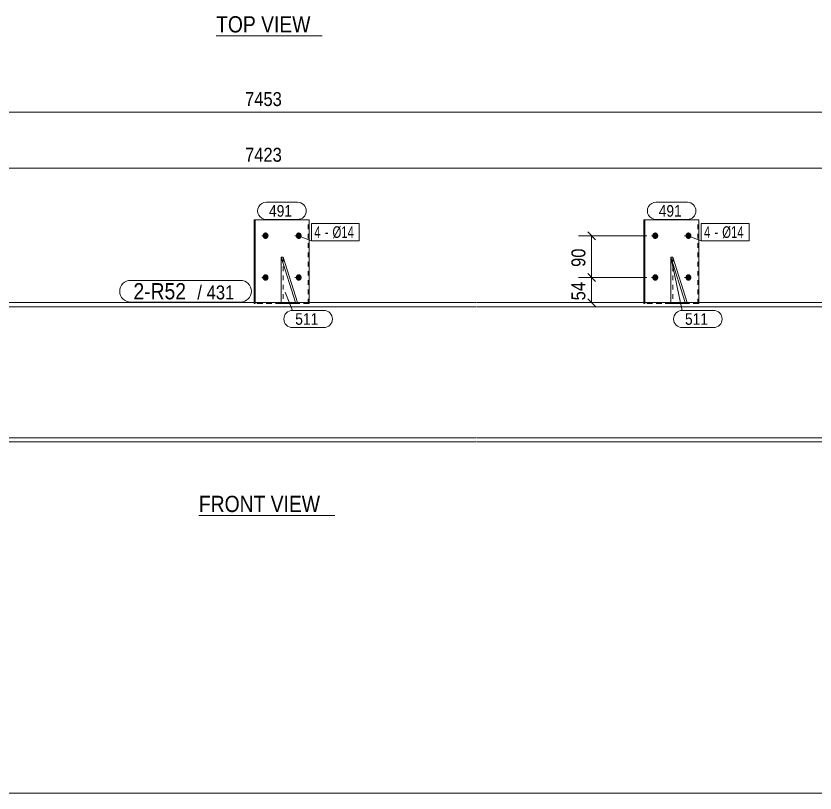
# Model space of a CAD drawing. Header units: millimetres. Extents: x 2 to 579, y 1 to 405.
# Drawn here: x 174.5 to 346.6, y 5 to 172.4 of the extents above; entities that cross this region are included whole.
import ezdxf

# ---------------------------------------------------------------- set-up
doc = ezdxf.new("R2010")
doc.units = ezdxf.units.MM
doc.linetypes.add('XKITLINE00', pattern=[0])
doc.linetypes.add('XKITLINE01', pattern=[4, 1, -1, 1, -1])
for name, color, linetype, lineweight in [('Bolt', 3, 'Continuous', 0), ('BoltMark', 7, 'Continuous', 0), ('Dimensions', 7, 'Continuous', 0), ('DrawingSheet', 5, 'Continuous', 0), ('OtherObjectType', 7, 'Continuous', 0), ('Part', 2, 'Continuous', 0), ('PartMark', 7, 'Continuous', 0)]:
    doc.layers.add(name, color=color, linetype=linetype, lineweight=lineweight)
doc.styles.add('ARIAL', font='ARIAL.TTF')
doc.styles.add('ARIAL_NARROW', font='ARIALN.TTF')

# ---------------------------------------------------------------- blocks, each defined once
blk = doc.blocks.new('*A3')
at = {"layer": 'Bolt'}
for points in [[(311.56, 125.09), (311.56, 125.12), (311.56, 125.16), (311.57, 125.19), (311.57, 125.22), (311.58, 125.26), (311.59, 125.29), (311.6, 125.32), (311.62, 125.35), (311.63, 125.38), (311.65, 125.41), (311.66, 125.44), (311.68, 125.47), (311.7, 125.5), (311.72, 125.52), (311.74, 125.55), (311.77, 125.57), (311.79, 125.59), (311.81, 125.61), (311.84, 125.63), (311.87, 125.65), (311.89, 125.67), (311.92, 125.69), (311.95, 125.7), (311.98, 125.71), (312.01, 125.72), (312.04, 125.73), (312.07, 125.74), (312.1, 125.74), (312.13, 125.75), (312.17, 125.75), (312.2, 125.75), (312.23, 125.75), (312.26, 125.75), (312.29, 125.74), (312.32, 125.74), (312.35, 125.73), (312.38, 125.72), (312.41, 125.71), (312.44, 125.7), (312.47, 125.69), (312.5, 125.67), (312.53, 125.65), (312.55, 125.63), (312.58, 125.61), (312.61, 125.59), (312.63, 125.57), (312.65, 125.55), (312.67, 125.52), (312.69, 125.5), (312.71, 125.47), (312.73, 125.44), (312.75, 125.41), (312.76, 125.38), (312.78, 125.35), (312.79, 125.32), (312.8, 125.29), (312.81, 125.26), (312.82, 125.22), (312.83, 125.19), (312.83, 125.16), (312.84, 125.12), (312.84, 125.09), (312.84, 125.05), (312.84, 125.02), (312.84, 124.98), (312.83, 124.95), (312.83, 124.92), (312.82, 124.88), (312.81, 124.85), (312.8, 124.82), (312.79, 124.78), (312.78, 124.75), (312.76, 124.72), (312.75, 124.69), (312.73, 124.66), (312.71, 124.64), (312.69, 124.61), (312.67, 124.58), (312.65, 124.56), (312.63, 124.53), (312.61, 124.51), (312.58, 124.49), (312.55, 124.47), (312.53, 124.45), (312.5, 124.44), (312.47, 124.42), (312.44, 124.41), (312.41, 124.39), (312.38, 124.38), (312.35, 124.37), (312.32, 124.37), (312.29, 124.36), (312.26, 124.36), (312.23, 124.35), (312.2, 124.35), (312.17, 124.35), (312.13, 124.36), (312.1, 124.36), (312.07, 124.37), (312.04, 124.37), (312.01, 124.38), (311.98, 124.39), (311.95, 124.41), (311.92, 124.42), (311.89, 124.44), (311.87, 124.45), (311.84, 124.47), (311.81, 124.49), (311.79, 124.51), (311.77, 124.53), (311.74, 124.56), (311.72, 124.58), (311.7, 124.61), (311.68, 124.64), (311.66, 124.66), (311.65, 124.69), (311.63, 124.72), (311.62, 124.75), (311.6, 124.78), (311.59, 124.82), (311.58, 124.85), (311.57, 124.88), (311.57, 124.92), (311.56, 124.95), (311.56, 124.98), (311.56, 125.02), (311.55, 125.05)], [(318.72, 125.09), (318.73, 125.12), (318.73, 125.16), (318.73, 125.19), (318.74, 125.22), (318.75, 125.26), (318.76, 125.29), (318.77, 125.32), (318.78, 125.35), (318.8, 125.38), (318.81, 125.41), (318.83, 125.44), (318.85, 125.47), (318.86, 125.5), (318.88, 125.52), (318.91, 125.55), (318.93, 125.57), (318.95, 125.59), (318.98, 125.61), (319, 125.63), (319.03, 125.65), (319.05, 125.67), (319.08, 125.69), (319.11, 125.7), (319.14, 125.71), (319.17, 125.72), (319.2, 125.73), (319.23, 125.74), (319.26, 125.74), (319.29, 125.75), (319.32, 125.75), (319.35, 125.75), (319.38, 125.75), (319.41, 125.75), (319.44, 125.74), (319.47, 125.74), (319.5, 125.73), (319.53, 125.72), (319.56, 125.71), (319.59, 125.7), (319.62, 125.69), (319.64, 125.67), (319.67, 125.65), (319.7, 125.63), (319.72, 125.61), (319.75, 125.59), (319.77, 125.57), (319.79, 125.55), (319.81, 125.52), (319.83, 125.5), (319.85, 125.47), (319.87, 125.44), (319.88, 125.41), (319.9, 125.38), (319.91, 125.35), (319.93, 125.32), (319.94, 125.29), (319.95, 125.26), (319.96, 125.22), (319.96, 125.19), (319.97, 125.16), (319.97, 125.12), (319.97, 125.09), (319.97, 125.05), (319.97, 125.02), (319.97, 124.98), (319.97, 124.95), (319.96, 124.92), (319.96, 124.88), (319.95, 124.85), (319.94, 124.82), (319.93, 124.78), (319.91, 124.75), (319.9, 124.72), (319.88, 124.69), (319.87, 124.66), (319.85, 124.64), (319.83, 124.61), (319.81, 124.58), (319.79, 124.56), (319.77, 124.53), (319.75, 124.51), (319.72, 124.49), (319.7, 124.47), (319.67, 124.45), (319.64, 124.44), (319.62, 124.42), (319.59, 124.41), (319.56, 124.39), (319.53, 124.38), (319.5, 124.37), (319.47, 124.37), (319.44, 124.36), (319.41, 124.36), (319.38, 124.35), (319.35, 124.35), (319.32, 124.35), (319.29, 124.36), (319.26, 124.36), (319.23, 124.37), (319.2, 124.37), (319.17, 124.38), (319.14, 124.39), (319.11, 124.41), (319.08, 124.42), (319.05, 124.44), (319.03, 124.45), (319, 124.47), (318.98, 124.49), (318.95, 124.51), (318.93, 124.53), (318.91, 124.56), (318.88, 124.58), (318.86, 124.61), (318.85, 124.64), (318.83, 124.66), (318.81, 124.69), (318.8, 124.72), (318.78, 124.75), (318.77, 124.78), (318.76, 124.82), (318.75, 124.85), (318.74, 124.88), (318.73, 124.92), (318.73, 124.95), (318.73, 124.98), (318.72, 125.02), (318.72, 125.05)], [(311.56, 116.09), (311.56, 116.12), (311.56, 116.16), (311.57, 116.19), (311.57, 116.22), (311.58, 116.26), (311.59, 116.29), (311.6, 116.32), (311.62, 116.35), (311.63, 116.38), (311.65, 116.41), (311.66, 116.44), (311.68, 116.47), (311.7, 116.5), (311.72, 116.52), (311.74, 116.55), (311.77, 116.57), (311.79, 116.59), (311.81, 116.61), (311.84, 116.63), (311.87, 116.65), (311.89, 116.67), (311.92, 116.69), (311.95, 116.7), (311.98, 116.71), (312.01, 116.72), (312.04, 116.73), (312.07, 116.74), (312.1, 116.74), (312.13, 116.75), (312.17, 116.75), (312.2, 116.75), (312.23, 116.75), (312.26, 116.75), (312.29, 116.74), (312.32, 116.74), (312.35, 116.73), (312.38, 116.72), (312.41, 116.71), (312.44, 116.7), (312.47, 116.69), (312.5, 116.67), (312.53, 116.65), (312.55, 116.63), (312.58, 116.61), (312.61, 116.59), (312.63, 116.57), (312.65, 116.55), (312.67, 116.52), (312.69, 116.5), (312.71, 116.47), (312.73, 116.44), (312.75, 116.41), (312.76, 116.38), (312.78, 116.35), (312.79, 116.32), (312.8, 116.29), (312.81, 116.26), (312.82, 116.22), (312.83, 116.19), (312.83, 116.16), (312.84, 116.12), (312.84, 116.09), (312.84, 116.05), (312.84, 116.02), (312.84, 115.98), (312.83, 115.95), (312.83, 115.92), (312.82, 115.88), (312.81, 115.85), (312.8, 115.82), (312.79, 115.78), (312.78, 115.75), (312.76, 115.72), (312.75, 115.69), (312.73, 115.66), (312.71, 115.64), (312.69, 115.61), (312.67, 115.58), (312.65, 115.56), (312.63, 115.53), (312.61, 115.51), (312.58, 115.49), (312.55, 115.47), (312.53, 115.45), (312.5, 115.44), (312.47, 115.42), (312.44, 115.41), (312.41, 115.39), (312.38, 115.38), (312.35, 115.37), (312.32, 115.37), (312.29, 115.36), (312.26, 115.36), (312.23, 115.35), (312.2, 115.35), (312.17, 115.35), (312.13, 115.36), (312.1, 115.36), (312.07, 115.37), (312.04, 115.37), (312.01, 115.38), (311.98, 115.39), (311.95, 115.41), (311.92, 115.42), (311.89, 115.44), (311.87, 115.45), (311.84, 115.47), (311.81, 115.49), (311.79, 115.51), (311.77, 115.53), (311.74, 115.56), (311.72, 115.58), (311.7, 115.61), (311.68, 115.64), (311.66, 115.66), (311.65, 115.69), (311.63, 115.72), (311.62, 115.75), (311.6, 115.78), (311.59, 115.82), (311.58, 115.85), (311.57, 115.88), (311.57, 115.92), (311.56, 115.95), (311.56, 115.98), (311.56, 116.02), (311.55, 116.05)], [(318.72, 116.09), (318.73, 116.12), (318.73, 116.16), (318.73, 116.19), (318.74, 116.22), (318.75, 116.26), (318.76, 116.29), (318.77, 116.32), (318.78, 116.35), (318.8, 116.38), (318.81, 116.41), (318.83, 116.44), (318.85, 116.47), (318.86, 116.5), (318.88, 116.52), (318.91, 116.55), (318.93, 116.57), (318.95, 116.59), (318.98, 116.61), (319, 116.63), (319.03, 116.65), (319.05, 116.67), (319.08, 116.69), (319.11, 116.7), (319.14, 116.71), (319.17, 116.72), (319.2, 116.73), (319.23, 116.74), (319.26, 116.74), (319.29, 116.75), (319.32, 116.75), (319.35, 116.75), (319.38, 116.75), (319.41, 116.75), (319.44, 116.74), (319.47, 116.74), (319.5, 116.73), (319.53, 116.72), (319.56, 116.71), (319.59, 116.7), (319.62, 116.69), (319.64, 116.67), (319.67, 116.65), (319.7, 116.63), (319.72, 116.61), (319.75, 116.59), (319.77, 116.57), (319.79, 116.55), (319.81, 116.52), (319.83, 116.5), (319.85, 116.47), (319.87, 116.44), (319.88, 116.41), (319.9, 116.38), (319.91, 116.35), (319.93, 116.32), (319.94, 116.29), (319.95, 116.26), (319.96, 116.22), (319.96, 116.19), (319.97, 116.16), (319.97, 116.12), (319.97, 116.09), (319.97, 116.05), (319.97, 116.02), (319.97, 115.98), (319.97, 115.95), (319.96, 115.92), (319.96, 115.88), (319.95, 115.85), (319.94, 115.82), (319.93, 115.78), (319.91, 115.75), (319.9, 115.72), (319.88, 115.69), (319.87, 115.66), (319.85, 115.64), (319.83, 115.61), (319.81, 115.58), (319.79, 115.56), (319.77, 115.53), (319.75, 115.51), (319.72, 115.49), (319.7, 115.47), (319.67, 115.45), (319.64, 115.44), (319.62, 115.42), (319.59, 115.41), (319.56, 115.39), (319.53, 115.38), (319.5, 115.37), (319.47, 115.37), (319.44, 115.36), (319.41, 115.36), (319.38, 115.35), (319.35, 115.35), (319.32, 115.35), (319.29, 115.36), (319.26, 115.36), (319.23, 115.37), (319.2, 115.37), (319.17, 115.38), (319.14, 115.39), (319.11, 115.41), (319.08, 115.42), (319.05, 115.44), (319.03, 115.45), (319, 115.47), (318.98, 115.49), (318.95, 115.51), (318.93, 115.53), (318.91, 115.56), (318.88, 115.58), (318.86, 115.61), (318.85, 115.64), (318.83, 115.66), (318.81, 115.69), (318.8, 115.72), (318.78, 115.75), (318.77, 115.78), (318.76, 115.82), (318.75, 115.85), (318.74, 115.88), (318.73, 115.92), (318.73, 115.95), (318.73, 115.98), (318.72, 116.02), (318.72, 116.05)]]:
    blk.add_hatch(color=3, dxfattribs=at).paths.add_polyline_path(points, flags=17)
at = {"layer": 'Bolt', "color": 3, "linetype": 'XKITLINE00', "lineweight": 0}
for p, q in [((312.72, 125.05), (311.37, 125.05)), ((319.87, 125.05), (318.52, 125.05)), ((312.72, 116.05), (311.37, 116.05)), ((319.87, 116.05), (318.52, 116.05))]:
    blk.add_line(p, q, dxfattribs=at)
blk = doc.blocks.new('*A4')
at = {"layer": 'Bolt'}
for points in [[(227.61, 125.09), (227.61, 125.12), (227.62, 125.16), (227.62, 125.19), (227.63, 125.22), (227.64, 125.26), (227.65, 125.29), (227.66, 125.32), (227.67, 125.35), (227.69, 125.38), (227.7, 125.41), (227.72, 125.44), (227.74, 125.47), (227.76, 125.5), (227.78, 125.52), (227.8, 125.55), (227.82, 125.57), (227.85, 125.59), (227.87, 125.61), (227.9, 125.63), (227.92, 125.65), (227.95, 125.67), (227.98, 125.69), (228.01, 125.7), (228.04, 125.71), (228.07, 125.72), (228.1, 125.73), (228.13, 125.74), (228.16, 125.74), (228.19, 125.75), (228.22, 125.75), (228.25, 125.75), (228.28, 125.75), (228.32, 125.75), (228.35, 125.74), (228.38, 125.74), (228.41, 125.73), (228.44, 125.72), (228.47, 125.71), (228.5, 125.7), (228.53, 125.69), (228.56, 125.67), (228.58, 125.65), (228.61, 125.63), (228.64, 125.61), (228.66, 125.59), (228.68, 125.57), (228.71, 125.55), (228.73, 125.52), (228.75, 125.5), (228.77, 125.47), (228.79, 125.44), (228.8, 125.41), (228.82, 125.38), (228.83, 125.35), (228.85, 125.32), (228.86, 125.29), (228.87, 125.26), (228.88, 125.22), (228.88, 125.19), (228.89, 125.16), (228.89, 125.12), (228.9, 125.09), (228.9, 125.05), (228.9, 125.02), (228.89, 124.98), (228.89, 124.95), (228.88, 124.92), (228.88, 124.88), (228.87, 124.85), (228.86, 124.82), (228.85, 124.78), (228.83, 124.75), (228.82, 124.72), (228.8, 124.69), (228.79, 124.66), (228.77, 124.64), (228.75, 124.61), (228.73, 124.58), (228.71, 124.56), (228.68, 124.53), (228.66, 124.51), (228.64, 124.49), (228.61, 124.47), (228.58, 124.45), (228.56, 124.44), (228.53, 124.42), (228.5, 124.41), (228.47, 124.39), (228.44, 124.38), (228.41, 124.37), (228.38, 124.37), (228.35, 124.36), (228.32, 124.36), (228.28, 124.35), (228.25, 124.35), (228.22, 124.35), (228.19, 124.36), (228.16, 124.36), (228.13, 124.37), (228.1, 124.37), (228.07, 124.38), (228.04, 124.39), (228.01, 124.41), (227.98, 124.42), (227.95, 124.44), (227.92, 124.45), (227.9, 124.47), (227.87, 124.49), (227.85, 124.51), (227.82, 124.53), (227.8, 124.56), (227.78, 124.58), (227.76, 124.61), (227.74, 124.64), (227.72, 124.66), (227.7, 124.69), (227.69, 124.72), (227.67, 124.75), (227.66, 124.78), (227.65, 124.82), (227.64, 124.85), (227.63, 124.88), (227.62, 124.92), (227.62, 124.95), (227.61, 124.98), (227.61, 125.02), (227.61, 125.05)], [(234.78, 125.09), (234.78, 125.12), (234.78, 125.16), (234.79, 125.19), (234.8, 125.22), (234.81, 125.26), (234.81, 125.29), (234.83, 125.32), (234.84, 125.35), (234.85, 125.38), (234.87, 125.41), (234.88, 125.44), (234.9, 125.47), (234.92, 125.5), (234.94, 125.52), (234.96, 125.55), (234.98, 125.57), (235.01, 125.59), (235.03, 125.61), (235.06, 125.63), (235.08, 125.65), (235.11, 125.67), (235.14, 125.69), (235.16, 125.7), (235.19, 125.71), (235.22, 125.72), (235.25, 125.73), (235.28, 125.74), (235.31, 125.74), (235.34, 125.75), (235.37, 125.75), (235.4, 125.75), (235.43, 125.75), (235.47, 125.75), (235.5, 125.74), (235.53, 125.74), (235.56, 125.73), (235.59, 125.72), (235.61, 125.71), (235.64, 125.7), (235.67, 125.69), (235.7, 125.67), (235.73, 125.65), (235.75, 125.63), (235.78, 125.61), (235.8, 125.59), (235.82, 125.57), (235.85, 125.55), (235.87, 125.52), (235.89, 125.5), (235.91, 125.47), (235.92, 125.44), (235.94, 125.41), (235.96, 125.38), (235.97, 125.35), (235.98, 125.32), (235.99, 125.29), (236, 125.26), (236.01, 125.22), (236.02, 125.19), (236.02, 125.16), (236.03, 125.12), (236.03, 125.09), (236.03, 125.05), (236.03, 125.02), (236.03, 124.98), (236.02, 124.95), (236.02, 124.92), (236.01, 124.88), (236, 124.85), (235.99, 124.82), (235.98, 124.78), (235.97, 124.75), (235.96, 124.72), (235.94, 124.69), (235.92, 124.66), (235.91, 124.64), (235.89, 124.61), (235.87, 124.58), (235.85, 124.56), (235.82, 124.53), (235.8, 124.51), (235.78, 124.49), (235.75, 124.47), (235.73, 124.45), (235.7, 124.44), (235.67, 124.42), (235.64, 124.41), (235.61, 124.39), (235.59, 124.38), (235.56, 124.37), (235.53, 124.37), (235.5, 124.36), (235.47, 124.36), (235.43, 124.35), (235.4, 124.35), (235.37, 124.35), (235.34, 124.36), (235.31, 124.36), (235.28, 124.37), (235.25, 124.37), (235.22, 124.38), (235.19, 124.39), (235.16, 124.41), (235.14, 124.42), (235.11, 124.44), (235.08, 124.45), (235.06, 124.47), (235.03, 124.49), (235.01, 124.51), (234.98, 124.53), (234.96, 124.56), (234.94, 124.58), (234.92, 124.61), (234.9, 124.64), (234.88, 124.66), (234.87, 124.69), (234.85, 124.72), (234.84, 124.75), (234.83, 124.78), (234.81, 124.82), (234.81, 124.85), (234.8, 124.88), (234.79, 124.92), (234.78, 124.95), (234.78, 124.98), (234.78, 125.02), (234.78, 125.05)], [(227.61, 116.09), (227.61, 116.12), (227.62, 116.16), (227.62, 116.19), (227.63, 116.22), (227.64, 116.26), (227.65, 116.29), (227.66, 116.32), (227.67, 116.35), (227.69, 116.38), (227.7, 116.41), (227.72, 116.44), (227.74, 116.47), (227.76, 116.5), (227.78, 116.52), (227.8, 116.55), (227.82, 116.57), (227.85, 116.59), (227.87, 116.61), (227.9, 116.63), (227.92, 116.65), (227.95, 116.67), (227.98, 116.69), (228.01, 116.7), (228.04, 116.71), (228.07, 116.72), (228.1, 116.73), (228.13, 116.74), (228.16, 116.74), (228.19, 116.75), (228.22, 116.75), (228.25, 116.75), (228.28, 116.75), (228.32, 116.75), (228.35, 116.74), (228.38, 116.74), (228.41, 116.73), (228.44, 116.72), (228.47, 116.71), (228.5, 116.7), (228.53, 116.69), (228.56, 116.67), (228.58, 116.65), (228.61, 116.63), (228.64, 116.61), (228.66, 116.59), (228.68, 116.57), (228.71, 116.55), (228.73, 116.52), (228.75, 116.5), (228.77, 116.47), (228.79, 116.44), (228.8, 116.41), (228.82, 116.38), (228.83, 116.35), (228.85, 116.32), (228.86, 116.29), (228.87, 116.26), (228.88, 116.22), (228.88, 116.19), (228.89, 116.16), (228.89, 116.12), (228.9, 116.09), (228.9, 116.05), (228.9, 116.02), (228.89, 115.98), (228.89, 115.95), (228.88, 115.92), (228.88, 115.88), (228.87, 115.85), (228.86, 115.82), (228.85, 115.78), (228.83, 115.75), (228.82, 115.72), (228.8, 115.69), (228.79, 115.66), (228.77, 115.64), (228.75, 115.61), (228.73, 115.58), (228.71, 115.56), (228.68, 115.53), (228.66, 115.51), (228.64, 115.49), (228.61, 115.47), (228.58, 115.45), (228.56, 115.44), (228.53, 115.42), (228.5, 115.41), (228.47, 115.39), (228.44, 115.38), (228.41, 115.37), (228.38, 115.37), (228.35, 115.36), (228.32, 115.36), (228.28, 115.35), (228.25, 115.35), (228.22, 115.35), (228.19, 115.36), (228.16, 115.36), (228.13, 115.37), (228.1, 115.37), (228.07, 115.38), (228.04, 115.39), (228.01, 115.41), (227.98, 115.42), (227.95, 115.44), (227.92, 115.45), (227.9, 115.47), (227.87, 115.49), (227.85, 115.51), (227.82, 115.53), (227.8, 115.56), (227.78, 115.58), (227.76, 115.61), (227.74, 115.64), (227.72, 115.66), (227.7, 115.69), (227.69, 115.72), (227.67, 115.75), (227.66, 115.78), (227.65, 115.82), (227.64, 115.85), (227.63, 115.88), (227.62, 115.92), (227.62, 115.95), (227.61, 115.98), (227.61, 116.02), (227.61, 116.05)], [(234.78, 116.09), (234.78, 116.12), (234.78, 116.16), (234.79, 116.19), (234.8, 116.22), (234.81, 116.26), (234.81, 116.29), (234.83, 116.32), (234.84, 116.35), (234.85, 116.38), (234.87, 116.41), (234.88, 116.44), (234.9, 116.47), (234.92, 116.5), (234.94, 116.52), (234.96, 116.55), (234.98, 116.57), (235.01, 116.59), (235.03, 116.61), (235.06, 116.63), (235.08, 116.65), (235.11, 116.67), (235.14, 116.69), (235.16, 116.7), (235.19, 116.71), (235.22, 116.72), (235.25, 116.73), (235.28, 116.74), (235.31, 116.74), (235.34, 116.75), (235.37, 116.75), (235.4, 116.75), (235.43, 116.75), (235.47, 116.75), (235.5, 116.74), (235.53, 116.74), (235.56, 116.73), (235.59, 116.72), (235.61, 116.71), (235.64, 116.7), (235.67, 116.69), (235.7, 116.67), (235.73, 116.65), (235.75, 116.63), (235.78, 116.61), (235.8, 116.59), (235.82, 116.57), (235.85, 116.55), (235.87, 116.52), (235.89, 116.5), (235.91, 116.47), (235.92, 116.44), (235.94, 116.41), (235.96, 116.38), (235.97, 116.35), (235.98, 116.32), (235.99, 116.29), (236, 116.26), (236.01, 116.22), (236.02, 116.19), (236.02, 116.16), (236.03, 116.12), (236.03, 116.09), (236.03, 116.05), (236.03, 116.02), (236.03, 115.98), (236.02, 115.95), (236.02, 115.92), (236.01, 115.88), (236, 115.85), (235.99, 115.82), (235.98, 115.78), (235.97, 115.75), (235.96, 115.72), (235.94, 115.69), (235.92, 115.66), (235.91, 115.64), (235.89, 115.61), (235.87, 115.58), (235.85, 115.56), (235.82, 115.53), (235.8, 115.51), (235.78, 115.49), (235.75, 115.47), (235.73, 115.45), (235.7, 115.44), (235.67, 115.42), (235.64, 115.41), (235.61, 115.39), (235.59, 115.38), (235.56, 115.37), (235.53, 115.37), (235.5, 115.36), (235.47, 115.36), (235.43, 115.35), (235.4, 115.35), (235.37, 115.35), (235.34, 115.36), (235.31, 115.36), (235.28, 115.37), (235.25, 115.37), (235.22, 115.38), (235.19, 115.39), (235.16, 115.41), (235.14, 115.42), (235.11, 115.44), (235.08, 115.45), (235.06, 115.47), (235.03, 115.49), (235.01, 115.51), (234.98, 115.53), (234.96, 115.56), (234.94, 115.58), (234.92, 115.61), (234.9, 115.64), (234.88, 115.66), (234.87, 115.69), (234.85, 115.72), (234.84, 115.75), (234.83, 115.78), (234.81, 115.82), (234.81, 115.85), (234.8, 115.88), (234.79, 115.92), (234.78, 115.95), (234.78, 115.98), (234.78, 116.02), (234.78, 116.05)]]:
    blk.add_hatch(color=3, dxfattribs=at).paths.add_polyline_path(points, flags=17)
at = {"layer": 'Bolt', "color": 3, "linetype": 'XKITLINE00', "lineweight": 0}
for p, q in [((228.77, 125.05), (227.43, 125.05)), ((235.92, 125.05), (234.58, 125.05)), ((228.77, 116.05), (227.43, 116.05)), ((235.92, 116.05), (234.58, 116.05))]:
    blk.add_line(p, q, dxfattribs=at)
blk = doc.blocks.new('*A6')
at = {"layer": 'Part'}
blk.add_hatch(color=2, dxfattribs=at).paths.add_polyline_path([(357.33, 112.04), (358.93, 112.04), (358.13, 110.64)], flags=17)
at = {"layer": 'Part', "color": 2, "linetype": 'XKITLINE00', "lineweight": 0}
for p, q in [((358.13, 110.64), (357.33, 112.04)), ((357.33, 112.04), (358.93, 112.04)), ((358.93, 112.04), (358.13, 110.64)), ((105.75, 110.64), (68.45, 110.64)), ((189.69, 110.64), (105.85, 110.64)), ((273.64, 110.64), (189.79, 110.64)), ((388.13, 110.64), (273.74, 110.64)), ((68.45, 109.74), (105.75, 109.74)), ((105.85, 109.74), (189.69, 109.74)), ((189.79, 109.74), (273.64, 109.74)), ((273.74, 109.74), (388.13, 109.74)), ((105.75, 81.54), (68.45, 81.54)), ((189.69, 81.54), (105.85, 81.54)), ((273.64, 81.54), (189.79, 81.54)), ((388.13, 81.54), (273.74, 81.54)), ((105.75, 80.64), (68.45, 80.64)), ((189.69, 80.64), (105.85, 80.64)), ((273.64, 80.64), (189.79, 80.64)), ((388.13, 80.64), (273.74, 80.64))]:
    blk.add_line(p, q, dxfattribs=at)
at = {"layer": 'Part', "color": 7, "linetype": 'XKITLINE01', "lineweight": 0}
for p, q in [((68.45, 80.64), (68.45, 110.64)), ((388.13, 81.54), (388.13, 110.64)), ((388.13, 80.64), (388.13, 81.54))]:
    blk.add_line(p, q, dxfattribs=at)
at = {"layer": 'Part', "color": 2, "linetype": 'XKITLINE00', "lineweight": 0}
blk.add_circle((358.13, 111.54), 1, dxfattribs=at)
blk = doc.blocks.new('*A9')
at = {"layer": 'Part', "color": 2, "linetype": 'XKITLINE00', "lineweight": 0}
for p, q in [((309.74, 128.45), (309.74, 110.64)), ((309.96, 128.45), (309.74, 128.45)), ((321.58, 128.45), (309.96, 128.45)), ((309.96, 128.45), (309.96, 110.64)), ((321.58, 128.45), (321.58, 110.64))]:
    blk.add_line(p, q, dxfattribs=at)
at = {"layer": 'Part', "color": 7, "linetype": 'XKITLINE01', "lineweight": 0}
for p, q in [((321.36, 128.45), (309.74, 128.45)), ((321.36, 110.45), (321.36, 128.45)), ((321.36, 128.45), (321.58, 128.45)), ((309.74, 110.64), (309.74, 110.45)), ((321.36, 110.45), (309.74, 110.45)), ((309.74, 110.45), (309.96, 110.45)), ((309.96, 110.64), (309.96, 110.45)), ((321.58, 110.45), (309.96, 110.45)), ((321.58, 110.45), (321.36, 110.45)), ((321.58, 110.64), (321.58, 110.45))]:
    blk.add_line(p, q, dxfattribs=at)
blk = doc.blocks.new('*A10')
at = {"layer": 'Part', "color": 2, "linetype": 'XKITLINE00', "lineweight": 0}
for p, q in [((318.63, 110.64), (315.55, 120.45)), ((315.55, 120.45), (315.55, 110.64)), ((315.55, 120.45), (316, 120.45)), ((319.08, 110.64), (316, 120.45))]:
    blk.add_line(p, q, dxfattribs=at)
at = {"layer": 'Part', "color": 7, "linetype": 'XKITLINE01', "lineweight": 0}
for p, q in [((316, 120.45), (316, 110.45)), ((315.55, 110.64), (315.55, 110.45)), ((315.55, 110.45), (318.69, 110.45)), ((315.55, 110.45), (316, 110.45)), ((319.13, 110.45), (316, 110.45)), ((318.69, 110.45), (318.63, 110.64)), ((318.69, 110.45), (319.13, 110.45)), ((319.13, 110.45), (319.08, 110.64))]:
    blk.add_line(p, q, dxfattribs=at)
blk = doc.blocks.new('*A11')
at = {"layer": 'Part', "color": 2, "linetype": 'XKITLINE00', "lineweight": 0}
for p, q in [((225.79, 128.45), (225.79, 110.64)), ((226.02, 128.45), (225.79, 128.45)), ((237.64, 128.45), (226.02, 128.45)), ((226.02, 128.45), (226.02, 110.64)), ((237.64, 128.45), (237.64, 110.64))]:
    blk.add_line(p, q, dxfattribs=at)
at = {"layer": 'Part', "color": 7, "linetype": 'XKITLINE01', "lineweight": 0}
for p, q in [((237.41, 128.45), (225.79, 128.45)), ((237.41, 110.45), (237.41, 128.45)), ((237.41, 128.45), (237.64, 128.45)), ((225.79, 110.64), (225.79, 110.45)), ((237.41, 110.45), (225.79, 110.45)), ((225.79, 110.45), (226.02, 110.45)), ((226.02, 110.64), (226.02, 110.45)), ((237.64, 110.45), (226.02, 110.45)), ((237.64, 110.45), (237.41, 110.45)), ((237.64, 110.64), (237.64, 110.45))]:
    blk.add_line(p, q, dxfattribs=at)
blk = doc.blocks.new('*A12')
at = {"layer": 'Part', "color": 2, "linetype": 'XKITLINE00', "lineweight": 0}
for p, q in [((234.69, 110.64), (231.61, 120.45)), ((231.61, 120.45), (231.61, 110.64)), ((231.61, 120.45), (232.05, 120.45)), ((235.13, 110.64), (232.05, 120.45))]:
    blk.add_line(p, q, dxfattribs=at)
at = {"layer": 'Part', "color": 7, "linetype": 'XKITLINE01', "lineweight": 0}
for p, q in [((232.05, 120.45), (232.05, 110.45)), ((231.61, 110.64), (231.61, 110.45)), ((231.61, 110.45), (234.74, 110.45)), ((231.61, 110.45), (232.05, 110.45)), ((235.19, 110.45), (232.05, 110.45)), ((234.74, 110.45), (234.69, 110.64)), ((234.74, 110.45), (235.19, 110.45)), ((235.19, 110.45), (235.13, 110.64))]:
    blk.add_line(p, q, dxfattribs=at)
blk = doc.blocks.new('*A31')
at = {"layer": 'DrawingSheet', "color": 5, "linetype": 'XKITLINE00', "lineweight": 0}
blk.add_line((5, 5), (579, 5), dxfattribs=at)
blk = doc.blocks.new('*A39')
at = {"layer": 'Dimensions', "color": 7, "linetype": 'XKITLINE00', "lineweight": 0}
for p, q in [((66.95, 112.64), (66.95, 154.49)), ((389.63, 112.64), (389.63, 154.49)), ((67.8, 152.48), (66.1, 150.79)), ((66.95, 151.64), (389.63, 151.64)), ((390.47, 152.48), (388.78, 150.79))]:
    blk.add_line(p, q, dxfattribs=at)
at = {"layer": 'Dimensions', "color": 3}
for p in [(66.95, 151.64), (389.63, 151.64)]:
    blk.add_point(p, dxfattribs=at)
at = {"layer": 'Dimensions', "color": 3, "style": 'ARIAL', "width": 0.85}
blk.add_text('7453', height=3, dxfattribs=at).set_placement((223.84, 152.99))
blk = doc.blocks.new('*A41')
at = {"layer": 'Dimensions', "color": 7, "linetype": 'XKITLINE00', "lineweight": 0}
for p, q in [((68.45, 111.64), (68.45, 142.49)), ((388.13, 111.64), (388.13, 142.49)), ((69.3, 140.48), (67.6, 138.79)), ((68.45, 139.64), (388.13, 139.64)), ((388.97, 140.48), (387.28, 138.79))]:
    blk.add_line(p, q, dxfattribs=at)
at = {"layer": 'Dimensions', "color": 3}
for p in [(68.45, 139.64), (388.13, 139.64)]:
    blk.add_point(p, dxfattribs=at)
at = {"layer": 'Dimensions', "color": 3, "style": 'ARIAL', "width": 0.85}
blk.add_text('7423', height=3, dxfattribs=at).set_placement((223.84, 140.99))
blk = doc.blocks.new('*A43')
at = {"layer": 'Dimensions', "color": 7, "linetype": 'XKITLINE00', "lineweight": 0}
for p, q in [((310.37, 116.05), (295.64, 116.05)), ((297.65, 116.9), (299.34, 115.2)), ((298.49, 110.64), (298.49, 116.05)), ((310.37, 110.64), (295.64, 110.64)), ((297.65, 111.48), (299.34, 109.79))]:
    blk.add_line(p, q, dxfattribs=at)
at = {"layer": 'Dimensions', "color": 3}
for p in [(298.49, 116.05), (298.49, 110.64)]:
    blk.add_point(p, dxfattribs=at)
at = {"layer": 'Dimensions', "color": 3, "style": 'ARIAL', "width": 0.85}
blk.add_text('54', height=3, rotation=90.0002, dxfattribs=at).set_placement((297.14, 111.12))
blk = doc.blocks.new('*A44')
at = {"layer": 'Dimensions', "color": 7, "linetype": 'XKITLINE00', "lineweight": 0}
for p, q in [((297.65, 125.9), (299.34, 124.2)), ((310.37, 125.05), (295.64, 125.05)), ((298.49, 116.05), (298.49, 125.05)), ((310.37, 116.05), (295.64, 116.05)), ((297.65, 116.9), (299.34, 115.2))]:
    blk.add_line(p, q, dxfattribs=at)
at = {"layer": 'Dimensions', "color": 3}
for p in [(298.49, 125.05), (298.49, 116.05)]:
    blk.add_point(p, dxfattribs=at)
at = {"layer": 'Dimensions', "color": 3, "style": 'ARIAL', "width": 0.85}
blk.add_text('90', height=3, rotation=90.0002, dxfattribs=at).set_placement((297.14, 118.33))
blk = doc.blocks.new('*A52')
at = {"layer": 'BoltMark', "color": 7, "linetype": 'XKITLINE00', "lineweight": 0}
for p, q in [((238.15, 127.68), (248.45, 127.68)), ((238.15, 123.98), (238.15, 127.68)), ((248.45, 123.98), (248.45, 127.68)), ((235.25, 125.05), (238.15, 123.98)), ((238.15, 123.98), (248.45, 123.98))]:
    blk.add_line(p, q, dxfattribs=at)
at = {"layer": 'BoltMark', "color": 3, "style": 'ARIAL_NARROW', "width": 0.85}
for s, p in [('4', (238.75, 124.58)), ('-', (241.02, 124.58)), ('Ø14', (242.68, 124.58))]:
    blk.add_text(s, height=2.5, dxfattribs=at).set_placement(p)
blk = doc.blocks.new('*A53')
at = {"layer": 'BoltMark', "color": 7, "linetype": 'XKITLINE00', "lineweight": 0}
for p, q in [((322.09, 127.68), (332.39, 127.68)), ((322.09, 123.98), (322.09, 127.68)), ((332.39, 123.98), (332.39, 127.68)), ((319.2, 125.05), (322.09, 123.98)), ((322.09, 123.98), (332.39, 123.98))]:
    blk.add_line(p, q, dxfattribs=at)
at = {"layer": 'BoltMark', "color": 3, "style": 'ARIAL_NARROW', "width": 0.85}
for s, p in [('4', (322.69, 124.58)), ('-', (324.96, 124.58)), ('Ø14', (326.62, 124.58))]:
    blk.add_text(s, height=2.5, dxfattribs=at).set_placement(p)
blk = doc.blocks.new('*A55')
at = {"layer": 'PartMark', "color": 7, "linetype": 'XKITLINE00', "lineweight": 0}
for p, q in [((312.35, 132.25), (319.11, 132.25)), ((312.35, 128.55), (319.11, 128.55))]:
    blk.add_line(p, q, dxfattribs=at)
for centre, start, end in [((312.35, 130.4), 90.0006, 270.0006), ((319.11, 130.4), 270.0006, 90.0006)]:
    blk.add_arc(centre, 1.85, start, end, dxfattribs=at)
at = {"layer": 'PartMark', "color": 3, "style": 'ARIAL', "width": 0.85}
blk.add_text('491', height=2.5, dxfattribs=at).set_placement((312.95, 129.15))
blk = doc.blocks.new('*A56')
at = {"layer": 'PartMark', "color": 7, "linetype": 'XKITLINE00', "lineweight": 0}
for p, q in [((315.55, 120.45), (318, 108.96)), ((318, 108.96), (324.76, 108.96)), ((318, 105.26), (324.76, 105.26))]:
    blk.add_line(p, q, dxfattribs=at)
for centre, start, end in [((318, 107.11), 90, 270), ((324.76, 107.11), 270, 90)]:
    blk.add_arc(centre, 1.85, start, end, dxfattribs=at)
at = {"layer": 'PartMark', "color": 3, "style": 'ARIAL', "width": 0.85}
blk.add_text('511', height=2.5, dxfattribs=at).set_placement((318.6, 105.86))
blk = doc.blocks.new('*A57')
at = {"layer": 'PartMark', "color": 7, "linetype": 'XKITLINE00', "lineweight": 0}
for p, q in [((228.4, 132.25), (235.16, 132.25)), ((228.4, 128.55), (235.16, 128.55))]:
    blk.add_line(p, q, dxfattribs=at)
for centre, start, end in [((228.4, 130.4), 90.0006, 270.0006), ((235.16, 130.4), 270.0006, 90.0006)]:
    blk.add_arc(centre, 1.85, start, end, dxfattribs=at)
at = {"layer": 'PartMark', "color": 3, "style": 'ARIAL', "width": 0.85}
blk.add_text('491', height=2.5, dxfattribs=at).set_placement((229, 129.15))
blk = doc.blocks.new('*A58')
at = {"layer": 'PartMark', "color": 7, "linetype": 'XKITLINE00', "lineweight": 0}
for p, q in [((232.5, 112.91), (234.05, 108.96)), ((234.05, 108.96), (240.82, 108.96)), ((234.05, 105.26), (240.82, 105.26))]:
    blk.add_line(p, q, dxfattribs=at)
for centre, start, end in [((234.05, 107.11), 90, 270), ((240.82, 107.11), 270, 90)]:
    blk.add_arc(centre, 1.85, start, end, dxfattribs=at)
at = {"layer": 'PartMark', "color": 3, "style": 'ARIAL', "width": 0.85}
blk.add_text('511', height=2.5, dxfattribs=at).set_placement((234.65, 105.86))
blk = doc.blocks.new('*A61')
at = {"layer": 'PartMark', "color": 7, "linetype": 'XKITLINE00', "lineweight": 0}
for p, q in [((199.2, 115.44), (222.85, 115.44)), ((199.2, 110.74), (222.85, 110.74))]:
    blk.add_line(p, q, dxfattribs=at)
for centre, start, end in [((199.2, 113.09), 90, 270), ((222.85, 113.09), 270, 90)]:
    blk.add_arc(centre, 2.35, start, end, dxfattribs=at)
at = {"layer": 'PartMark', "color": 1, "style": 'ARIAL', "width": 0.85}
blk.add_text('2-R52', height=3.5, dxfattribs=at).set_placement((199.8, 111.34))
at = {"layer": 'PartMark', "color": 3, "style": 'ARIAL', "width": 0.85}
for s, p in [('/', (213.56, 111.34)), ('431', (215.57, 111.34))]:
    blk.add_text(s, height=3, dxfattribs=at).set_placement(p)
blk = doc.blocks.new('*A63')
at = {"layer": 'OtherObjectType', "color": 7, "linetype": 'XKITLINE00', "lineweight": 0}
blk.add_line((213.9, 64.78), (243.2, 64.78), dxfattribs=at)
at = {"layer": 'OtherObjectType', "color": 7, "style": 'ARIAL', "width": 0.85}
blk.add_text('FRONT VIEW', height=3.5, dxfattribs=at).set_placement((213.9, 65.53))
blk = doc.blocks.new('*A93')
at = {"layer": 'OtherObjectType', "color": 7, "linetype": 'XKITLINE00', "lineweight": 0}
blk.add_line((217.61, 168.09), (240.44, 168.09), dxfattribs=at)
at = {"layer": 'OtherObjectType', "color": 7, "style": 'ARIAL', "width": 0.85}
blk.add_text('TOP VIEW', height=3.5, dxfattribs=at).set_placement((217.61, 168.84))

msp = doc.modelspace()

# ---------------------------------------------------------------- block references
at = {"lineweight": 0}
for name in ['*A31', '*A93', '*A39', '*A41', '*A57', '*A55', '*A11', '*A52', '*A9', '*A53', '*A4', '*A44', '*A3', '*A12', '*A10', '*A56', '*A61', '*A43', '*A58', '*A63']:
    msp.add_blockref(name, (0, 0), dxfattribs=at)
at = {"layer": 'Part', "lineweight": 0}
msp.add_blockref('*A6', (0, 0), dxfattribs=at)

doc.saveas('drawing.dxf')
